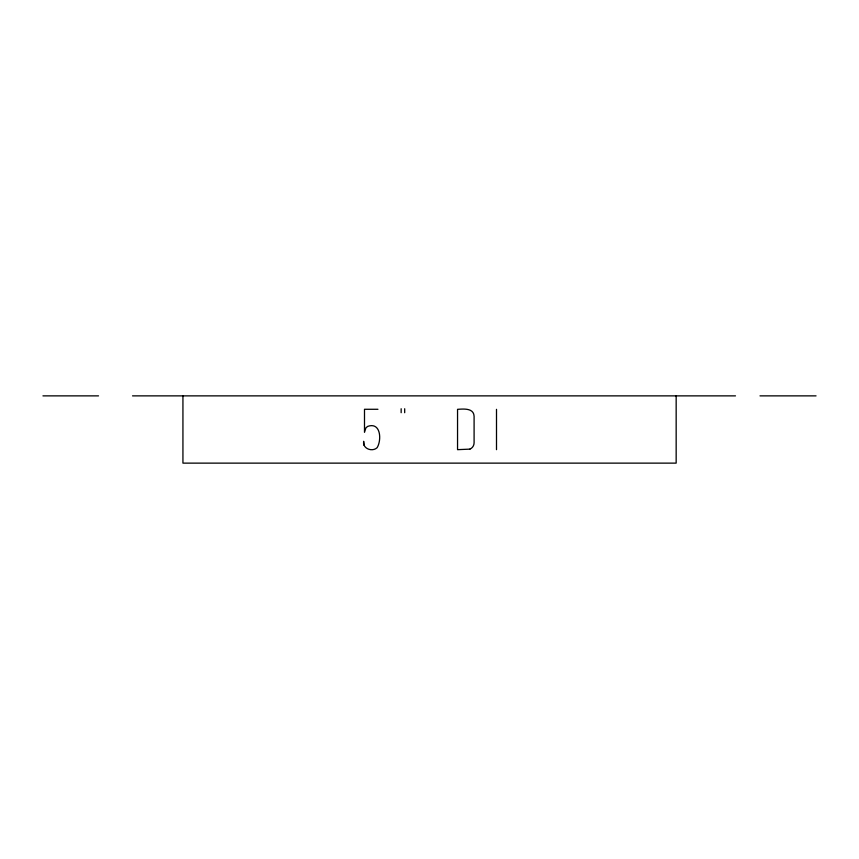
<?xml version="1.0" encoding="UTF-8"?>
<svg xmlns="http://www.w3.org/2000/svg" width="859" height="859" viewBox="0 0 859 859"><rect width="100%" height="100%" fill="white"/><g stroke="black" fill="none" stroke-linecap="round" stroke-linejoin="round"><path stroke-width="1.29" d="M42.95 395.87L98.527 395.87M132.522 395.87L735.487 395.87M760 395.87L816.05 395.87M377.949 409.281L364.495 409.281L364.495 432.335L365.955 427.793L367.716 426.386C380.902 421.726 381.793 440.076 377.112 447.7C372.194 452.285 362.337 448.634 363.658 441.311L364.162 445.424M676.162 395.87L676.162 463.13L182.935 463.13L182.935 395.87M496.502 409.335L496.502 449.665M404.686 408.734L404.686 412.707M401.153 408.734L401.153 412.707M469.916 449.128L457.546 449.665L457.546 409.335C463.345 408.959 473.738 407.821 474.093 416.239L474.093 442.761A6.883 6.883 0 0 1 469.916 449.128"/></g></svg>
